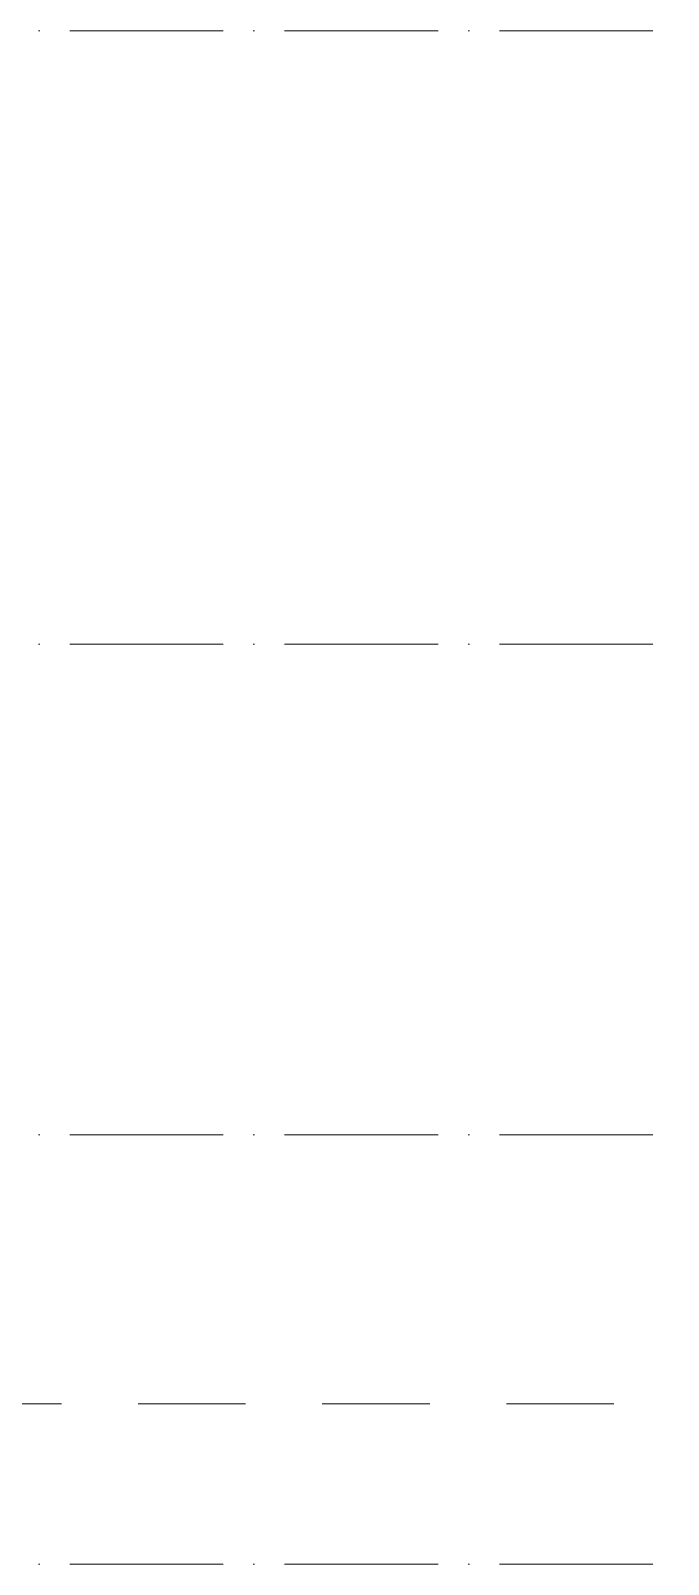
# Model space of a CAD drawing. Header units: millimetres. Extents: x 12986 to 523328, y -9759 to 30092.
# Drawn here: x 164574 to 166653, y 12000 to 17000 of the extents above; entities that cross this region are included whole.
import ezdxf

# ---------------------------------------------------------------- set-up
doc = ezdxf.new("R2010")
doc.units = ezdxf.units.MM
doc.linetypes.add('01 Штриховая _4 мм_', pattern=[600, 350, -250])
doc.linetypes.add('50_200_ШТРИХ_1Т_ш5_п1_п1_', pattern=[700, 500, -100, 0, -100])
doc.layers.add('G-ANNO-SYMB-1', color=7, linetype='01 Штриховая _4 мм_', lineweight=9)
doc.layers.add('Оси-2', color=7, linetype='50_200_ШТРИХ_1Т_ш5_п1_п1_', lineweight=9)

msp = doc.modelspace()

# ---------------------------------------------------------------- linework, layer by layer
at = {"layer": 'G-ANNO-SYMB-1'}
msp.add_line((104925.09743, 12523.27848), (187962.83005, 12523.27848), dxfattribs=at)
at = {"layer": 'Оси-2'}
for p, q in [((57586.89328, 17000.00007), (187948.52131, 17000.00007)), ((57586.89328, 15000), (187948.52131, 15000)), ((57586.89328, 13400), (187948.52131, 13400)), ((57586.89328, 12000), (187948.52131, 12000))]:
    msp.add_line(p, q, dxfattribs=at)

doc.saveas('drawing.dxf')
